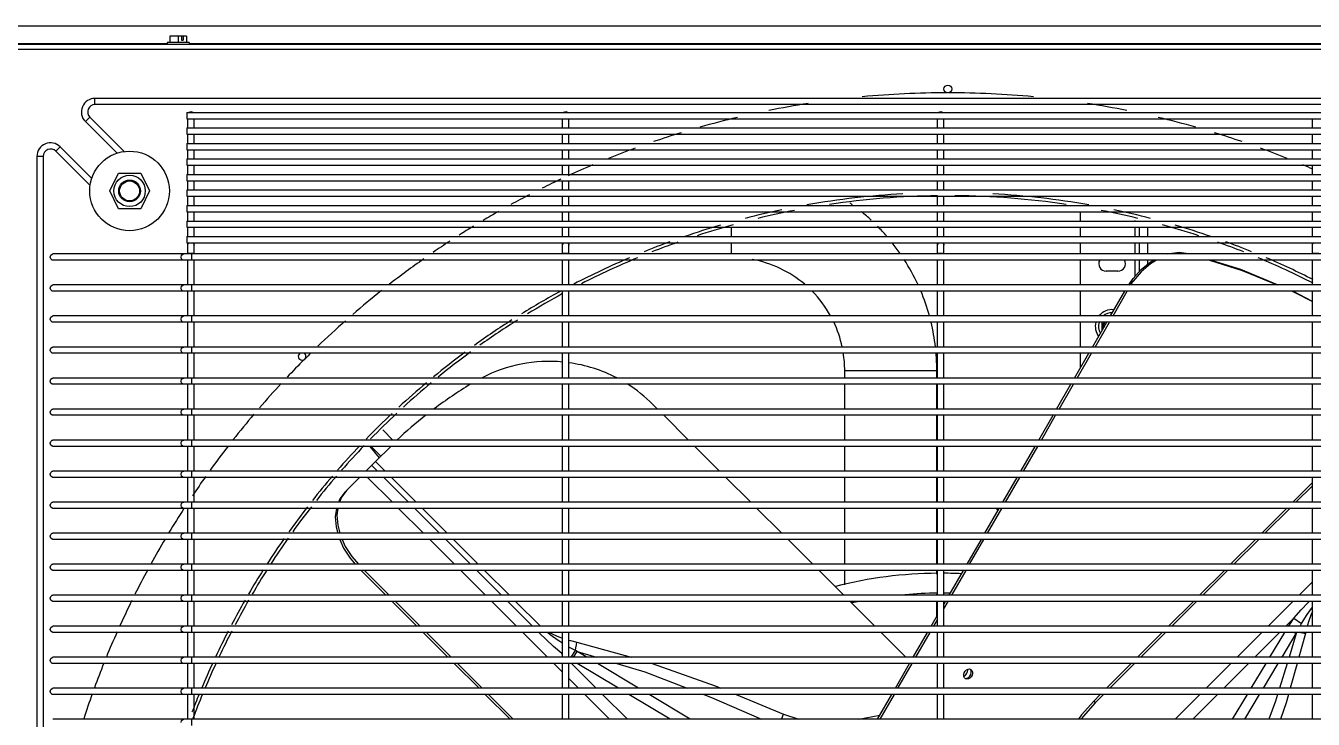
# Model space of a CAD drawing. Header units: metres. Extents: x -367 to 374, y -238 to 224.
# Drawn here: x 359.022 to 359.637, y 199.038 to 199.37 of the extents above; entities that cross this region are included whole.
import ezdxf
from ezdxf.enums import TextEntityAlignment as Align

# ---------------------------------------------------------------- set-up
doc = ezdxf.new("R2010")
doc.units = ezdxf.units.M
for name, color, linetype in [('ELE-ALIMENTADORES', 160, 'Continuous'), ('LA_BAU_BASES GERAIS_R00$0$ARQ-XREF-ATT', 8, 'Continuous'), ('LA_BAU_BASES GERAIS_R00$0$BASE', 253, 'Continuous'), ('LA_BAU_BASES GERAIS_R00$0$dutos', 31, 'Continuous')]:
    doc.layers.add(name, color=color, linetype=linetype)
doc.styles.add('LA_BAU_BASES GERAIS_R00$0$R60-125-RS', font='romans.shx', dxfattribs={"height": 0.19})
doc.styles.add('LA_BAU_BASES GERAIS_R00$0$R80-100-RS', font='romans.shx', dxfattribs={"height": 0.203})

# ---------------------------------------------------------------- blocks, each defined once
blk = doc.blocks.new('LA_BAU_BASES GERAIS_R00$0$A$C2E3D5B4E')
at = {"layer": 'LA_BAU_BASES GERAIS_R00$0$dutos', "color": 251}
for p, q in [((-8.88025, 21.41978), (-6.69535, 21.41978)), ((-7.64955, 21.41179), (-7.66005, 21.41179)), ((-7.66005, 21.41179), (-7.66005, 21.411)), ((-7.6548, 21.41484), (-7.65876, 21.41484)), ((-7.65876, 21.41484), (-7.65876, 21.41179)), ((-7.65084, 21.41484), (-7.6548, 21.41484)), ((-7.6548, 21.41484), (-7.6548, 21.41179)), ((-7.65325, 21.41484), (-7.65325, 21.41284)), ((-7.65325, 21.41284), (-7.65239, 21.41284)), ((-7.65239, 21.41484), (-7.65239, 21.41284)), ((-7.65084, 21.41484), (-7.65084, 21.41179)), ((-7.64955, 21.41179), (-7.64955, 21.411)), ((-6.6928, 21.40845), (-8.8828, 21.40845)), ((-8.88025, 21.411), (-6.69535, 21.411)), ((-7.91555, 21.41129), (-7.66005, 21.41129)), ((-7.64955, 21.41129), (-6.96463, 21.41129)), ((-6.88691, 21.38508), (-7.69451, 21.38508)), ((-7.69451, 21.38208), (-7.69451, 21.38508)), ((-6.88691, 21.38208), (-7.69451, 21.38208)), ((-7.69698, 21.37611), (-7.6991, 21.37399)), ((-7.69698, 21.37611), (-7.68055, 21.35967)), ((-7.65072, 21.37836), (-6.93072, 21.37836)), ((-7.65072, 21.37835), (-7.65072, 21.37536)), ((-7.65072, 21.37536), (-6.93072, 21.37536)), ((-7.65022, 21.37095), (-7.65022, 21.37536)), ((-7.64975, 21.37836), (-7.6496, 21.37853)), ((-7.6496, 21.37853), (-7.64872, 21.37878)), ((-7.64722, 21.37095), (-7.64722, 21.37536)), ((-7.47122, 21.37095), (-7.47122, 21.37536)), ((-7.46822, 21.37095), (-7.46822, 21.37536)), ((-7.29222, 21.37095), (-7.29222, 21.37536)), ((-7.28922, 21.37095), (-7.28922, 21.37536)), ((-7.11322, 21.37095), (-7.11322, 21.37536)), ((-7.6991, 21.37399), (-7.68399, 21.35888)), ((-7.65072, 21.37095), (-6.93072, 21.37095)), ((-7.65072, 21.37094), (-7.65072, 21.36795)), ((-7.65072, 21.36795), (-6.93072, 21.36795)), ((-7.65072, 21.36354), (-6.93072, 21.36354)), ((-7.65072, 21.36353), (-7.65072, 21.36054)), ((-7.65022, 21.36354), (-7.65022, 21.36795)), ((-7.64722, 21.36354), (-7.64722, 21.36795)), ((-7.47122, 21.36354), (-7.47122, 21.36795)), ((-7.46822, 21.36354), (-7.46822, 21.36795)), ((-7.29222, 21.36354), (-7.29222, 21.36795)), ((-7.28922, 21.36354), (-7.28922, 21.36795)), ((-7.11322, 21.36354), (-7.11322, 21.36795)), ((-7.71922, 21.35737), (-7.72222, 21.35737)), ((-7.72222, 21.35737), (-7.72222, 20.54977)), ((-7.71922, 21.35737), (-7.71922, 20.54977)), ((-7.71324, 21.35984), (-7.71112, 21.36196)), ((-7.69681, 21.34341), (-7.71324, 21.35984)), ((-7.69602, 21.34686), (-7.71112, 21.36196)), ((-7.65072, 21.36054), (-6.93072, 21.36054)), ((-7.65022, 21.35613), (-7.65022, 21.36054)), ((-7.64722, 21.35613), (-7.64722, 21.36054)), ((-7.47122, 21.35613), (-7.47122, 21.36054)), ((-7.46822, 21.35613), (-7.46822, 21.36054)), ((-7.29222, 21.35613), (-7.29222, 21.36054)), ((-7.28922, 21.35613), (-7.28922, 21.36054)), ((-7.11322, 21.35613), (-7.11322, 21.36054)), ((-7.65072, 21.35613), (-6.93072, 21.35613)), ((-7.65072, 21.35612), (-7.65072, 21.35313)), ((-7.65072, 21.35313), (-6.93072, 21.35313)), ((-7.65022, 21.34872), (-7.65022, 21.35313)), ((-7.64722, 21.34872), (-7.64722, 21.35313)), ((-7.47122, 21.34872), (-7.47122, 21.35313)), ((-7.46822, 21.34872), (-7.46822, 21.35313)), ((-7.29222, 21.34872), (-7.29222, 21.35313)), ((-7.28922, 21.34872), (-7.28922, 21.35313)), ((-7.11322, 21.34872), (-7.11322, 21.35313)), ((-7.68745, 21.34086), (-7.68333, 21.34936)), ((-7.68333, 21.34936), (-7.67268, 21.34936)), ((-7.67268, 21.34936), (-7.66855, 21.34086)), ((-7.65072, 21.34872), (-6.93072, 21.34872)), ((-7.65072, 21.34871), (-7.65072, 21.34572)), ((-7.65072, 21.34572), (-6.93072, 21.34572)), ((-7.65022, 21.34131), (-7.65022, 21.34572)), ((-7.64722, 21.34131), (-7.64722, 21.34572)), ((-7.47122, 21.34131), (-7.47122, 21.34572)), ((-7.46822, 21.34131), (-7.46822, 21.34572)), ((-7.29222, 21.34131), (-7.29222, 21.34572)), ((-7.28922, 21.34131), (-7.28922, 21.34572)), ((-7.11322, 21.34131), (-7.11322, 21.34572)), ((-7.68333, 21.33236), (-7.68745, 21.34086)), ((-7.66855, 21.34086), (-7.67268, 21.33236)), ((-7.65072, 21.34131), (-6.93072, 21.34131)), ((-7.65072, 21.3413), (-7.65072, 21.33831)), ((-7.65072, 21.33831), (-6.93072, 21.33831)), ((-7.65022, 21.3339), (-7.65022, 21.33831)), ((-7.64722, 21.3339), (-7.64722, 21.33831)), ((-7.47122, 21.3339), (-7.47122, 21.33831)), ((-7.46822, 21.3339), (-7.46822, 21.33831)), ((-7.29222, 21.3339), (-7.29222, 21.33831)), ((-7.28922, 21.3339), (-7.28922, 21.33831)), ((-7.11322, 21.3339), (-7.11322, 21.33831)), ((-7.67268, 21.33236), (-7.68333, 21.33236)), ((-7.65072, 21.3339), (-6.93072, 21.3339)), ((-7.65072, 21.33389), (-7.65072, 21.3309)), ((-7.65072, 21.3309), (-6.93072, 21.3309)), ((-7.65072, 21.32649), (-6.93072, 21.32649)), ((-7.65072, 21.32648), (-7.65072, 21.32349)), ((-7.65022, 21.32649), (-7.65022, 21.3309)), ((-7.64722, 21.32649), (-7.64722, 21.3309)), ((-7.47122, 21.32649), (-7.47122, 21.3309)), ((-7.46822, 21.32649), (-7.46822, 21.3309)), ((-7.29222, 21.32649), (-7.29222, 21.3309)), ((-7.28922, 21.32649), (-7.28922, 21.3309)), ((-7.22389, 21.32649), (-7.22389, 21.3309)), ((-7.19784, 21.32649), (-7.19784, 21.32672)), ((-7.11322, 21.32649), (-7.11322, 21.3309)), ((-7.65072, 21.32349), (-6.93072, 21.32349)), ((-7.65022, 21.31908), (-7.65022, 21.32349)), ((-7.64722, 21.31908), (-7.64722, 21.32349)), ((-7.47122, 21.31908), (-7.47122, 21.32349)), ((-7.46822, 21.31908), (-7.46822, 21.32349)), ((-7.39055, 21.31908), (-7.39055, 21.32323)), ((-7.29222, 21.31908), (-7.29222, 21.32349)), ((-7.28922, 21.31908), (-7.28922, 21.32349)), ((-7.22389, 21.31908), (-7.22389, 21.32349)), ((-7.19784, 21.31908), (-7.19784, 21.32349)), ((-7.19584, 21.31908), (-7.19584, 21.32349)), ((-7.19184, 21.31908), (-7.19184, 21.32349)), ((-7.11322, 21.31908), (-7.11322, 21.32349)), ((-7.65072, 21.31908), (-6.93072, 21.31908)), ((-7.65072, 21.31907), (-7.65072, 21.31608)), ((-7.65072, 21.31608), (-6.93072, 21.31608)), ((-7.65022, 21.31076), (-7.65022, 21.31608)), ((-7.65022, 21.31498), (-7.65015, 21.31538)), ((-7.65015, 21.31538), (-7.6496, 21.31603)), ((-7.64722, 21.31076), (-7.64722, 21.31608)), ((-7.47122, 21.31076), (-7.47122, 21.31608)), ((-7.46822, 21.31076), (-7.46822, 21.31608)), ((-7.39055, 21.31076), (-7.39055, 21.31608)), ((-7.29222, 21.31076), (-7.29222, 21.31608)), ((-7.28922, 21.31076), (-7.28922, 21.31608)), ((-7.22389, 21.31076), (-7.22389, 21.31608)), ((-7.19784, 21.31076), (-7.19784, 21.31608)), ((-7.19584, 21.31076), (-7.19584, 21.31608)), ((-7.19184, 21.31076), (-7.19184, 21.31608)), ((-7.11322, 21.31076), (-7.11322, 21.31608)), ((-6.86868, 21.31076), (-7.71462, 21.31076)), ((-6.86868, 21.30776), (-7.71462, 21.30776)), ((-7.65022, 21.31108), (-7.64722, 21.31108)), ((-7.65022, 21.29594), (-7.65022, 21.30776)), ((-7.64822, 21.30776), (-7.64822, 21.31076)), ((-7.64722, 21.29594), (-7.64722, 21.30776)), ((-7.47122, 21.31108), (-7.46822, 21.31108)), ((-7.47122, 21.29594), (-7.47122, 21.30776)), ((-7.46822, 21.29594), (-7.46822, 21.30776)), ((-7.29222, 21.31108), (-7.28922, 21.31108)), ((-7.29222, 21.29594), (-7.29222, 21.30776)), ((-7.28922, 21.29594), (-7.28922, 21.30776)), ((-7.22389, 21.29594), (-7.22389, 21.30776)), ((-7.19784, 21.30019), (-7.19784, 21.30776)), ((-7.19584, 21.30241), (-7.19584, 21.30776)), ((-7.19184, 21.30591), (-7.19184, 21.30776)), ((-7.17186, 21.31076), (-7.17232, 21.31103)), ((-7.17155, 21.31079), (-7.17232, 21.31103)), ((-7.11322, 21.31108), (-7.11022, 21.31108)), ((-7.11322, 21.29594), (-7.11322, 21.30776)), ((-7.20609, 21.3025), (-7.21169, 21.3025)), ((-6.86868, 21.29594), (-7.71462, 21.29594)), ((-7.64822, 21.29294), (-7.64822, 21.29594)), ((-7.19987, 21.29594), (-7.19884, 21.29773)), ((-6.86868, 21.29294), (-7.71462, 21.29294)), ((-7.65022, 21.28112), (-7.65022, 21.29294)), ((-7.64722, 21.28112), (-7.64722, 21.29294)), ((-7.47122, 21.28112), (-7.47122, 21.29294)), ((-7.46822, 21.28112), (-7.46822, 21.29294)), ((-7.29222, 21.28112), (-7.29222, 21.29294)), ((-7.28922, 21.28112), (-7.28922, 21.29294)), ((-7.22389, 21.28112), (-7.22389, 21.29294)), ((-7.20968, 21.28112), (-7.20285, 21.29294)), ((-7.20843, 21.28112), (-7.2016, 21.29294)), ((-7.11322, 21.28112), (-7.11322, 21.29294)), ((-6.86868, 21.28112), (-7.71462, 21.28112)), ((-6.86868, 21.27812), (-7.71462, 21.27812)), ((-7.65022, 21.2663), (-7.65022, 21.27812)), ((-7.64822, 21.27812), (-7.64822, 21.28112)), ((-7.64722, 21.2663), (-7.64722, 21.27812)), ((-7.47122, 21.2663), (-7.47122, 21.27812)), ((-7.46822, 21.2663), (-7.46822, 21.27812)), ((-7.29222, 21.2663), (-7.29222, 21.27812)), ((-7.28922, 21.2663), (-7.28922, 21.27812)), ((-7.22389, 21.2663), (-7.22389, 21.27812)), ((-7.21823, 21.2663), (-7.21141, 21.27812)), ((-7.21698, 21.2663), (-7.21016, 21.27812)), ((-7.21364, 21.27425), (-7.21364, 21.27812)), ((-7.11322, 21.2663), (-7.11322, 21.27812)), ((-6.86868, 21.2663), (-7.71462, 21.2663)), ((-7.64822, 21.2633), (-7.64822, 21.2663)), ((-6.86868, 21.2633), (-7.71462, 21.2633)), ((-7.65022, 21.25148), (-7.65022, 21.2633)), ((-7.64722, 21.25148), (-7.64722, 21.2633)), ((-7.47122, 21.25148), (-7.47122, 21.2633)), ((-7.46822, 21.25148), (-7.46822, 21.2633)), ((-7.29222, 21.25148), (-7.29222, 21.2633)), ((-7.28922, 21.25148), (-7.28922, 21.2633)), ((-7.22679, 21.25148), (-7.21996, 21.2633)), ((-7.22554, 21.25148), (-7.21872, 21.2633)), ((-7.22389, 21.2565), (-7.22389, 21.2633)), ((-7.11322, 21.25148), (-7.11322, 21.2633)), ((-7.33655, 21.25148), (-7.33655, 21.25504)), ((-7.33655, 21.25504), (-7.29255, 21.25504)), ((-7.29255, 21.25148), (-7.29255, 21.25504)), ((-6.86868, 21.25148), (-7.71462, 21.25148)), ((-6.86868, 21.24848), (-7.71462, 21.24848)), ((-7.65022, 21.23666), (-7.65022, 21.24848)), ((-7.64822, 21.24848), (-7.64822, 21.25148)), ((-7.64722, 21.23666), (-7.64722, 21.24848)), ((-7.47122, 21.23666), (-7.47122, 21.24848)), ((-7.46822, 21.23666), (-7.46822, 21.24848)), ((-7.33655, 21.23666), (-7.33655, 21.24848)), ((-7.29255, 21.23666), (-7.29255, 21.24848)), ((-7.29222, 21.23666), (-7.29222, 21.24848)), ((-7.28922, 21.23666), (-7.28922, 21.24848)), ((-7.23534, 21.23666), (-7.22852, 21.24848)), ((-7.2341, 21.23666), (-7.22727, 21.24848)), ((-7.11322, 21.23666), (-7.11322, 21.24848)), ((-6.86868, 21.23666), (-7.71462, 21.23666)), ((-6.86868, 21.23366), (-7.71462, 21.23366)), ((-7.65022, 21.22184), (-7.65022, 21.23366)), ((-7.64822, 21.23366), (-7.64822, 21.23666)), ((-7.64722, 21.22184), (-7.64722, 21.23366)), ((-7.47122, 21.22184), (-7.47122, 21.23366)), ((-7.46822, 21.22184), (-7.46822, 21.23366)), ((-7.4259, 21.23666), (-7.42814, 21.23891)), ((-7.41108, 21.22184), (-7.4229, 21.23366)), ((-7.33655, 21.22184), (-7.33655, 21.23366)), ((-7.29255, 21.22184), (-7.29255, 21.23366)), ((-7.29222, 21.22184), (-7.29222, 21.23366)), ((-7.28922, 21.22184), (-7.28922, 21.23366)), ((-7.2439, 21.22184), (-7.23708, 21.23366)), ((-7.24265, 21.22184), (-7.23583, 21.23366)), ((-7.11322, 21.22184), (-7.11322, 21.23366)), ((-6.86868, 21.22184), (-7.71462, 21.22184)), ((-7.64822, 21.21884), (-7.64822, 21.22184)), ((-7.55711, 21.22671), (-7.55225, 21.22184)), ((-6.86868, 21.21884), (-7.71462, 21.21884)), ((-7.65022, 21.20702), (-7.65022, 21.21884)), ((-7.64722, 21.20702), (-7.64722, 21.21884)), ((-7.56336, 21.21884), (-7.5588, 21.21337)), ((-7.56272, 21.21884), (-7.55803, 21.21415)), ((-7.55333, 21.21884), (-7.56055, 21.21162)), ((-7.47122, 21.20702), (-7.47122, 21.21884)), ((-7.46822, 21.20702), (-7.46822, 21.21884)), ((-7.39626, 21.20702), (-7.40808, 21.21884)), ((-7.33655, 21.20702), (-7.33655, 21.21884)), ((-7.29255, 21.20702), (-7.29255, 21.21884)), ((-7.29222, 21.20702), (-7.29222, 21.21884)), ((-7.28922, 21.20702), (-7.28922, 21.21884)), ((-7.25246, 21.20702), (-7.24563, 21.21884)), ((-7.25121, 21.20702), (-7.24438, 21.21884)), ((-7.11322, 21.20702), (-7.11322, 21.21884)), ((-7.56055, 21.21162), (-7.56515, 21.20702)), ((-7.55966, 21.20702), (-7.56241, 21.20977)), ((-7.55595, 21.20702), (-7.56055, 21.21162)), ((-6.86868, 21.20702), (-7.71462, 21.20702)), ((-6.86868, 21.20402), (-7.71462, 21.20402)), ((-7.65022, 21.1922), (-7.65022, 21.20402)), ((-7.64822, 21.20402), (-7.64822, 21.20702)), ((-7.64722, 21.1922), (-7.64722, 21.20402)), ((-7.57425, 21.19793), (-7.56815, 21.20402)), ((-7.55252, 21.1922), (-7.56434, 21.20402)), ((-7.54484, 21.1922), (-7.55666, 21.20402)), ((-7.54113, 21.1922), (-7.55295, 21.20402)), ((-7.47122, 21.1922), (-7.47122, 21.20402)), ((-7.46822, 21.1922), (-7.46822, 21.20402)), ((-7.38144, 21.1922), (-7.39326, 21.20402)), ((-7.33655, 21.1922), (-7.33655, 21.20402)), ((-7.29255, 21.1922), (-7.29255, 21.20402)), ((-7.29222, 21.1922), (-7.29222, 21.20402)), ((-7.28922, 21.1922), (-7.28922, 21.20402)), ((-7.26101, 21.1922), (-7.25419, 21.20402)), ((-7.25977, 21.1922), (-7.25294, 21.20402)), ((-7.11322, 21.1922), (-7.11322, 21.20402)), ((-7.12262, 21.1922), (-7.11322, 21.2016)), ((-7.12107, 21.1922), (-7.11322, 21.20005)), ((-6.86868, 21.1922), (-7.71462, 21.1922)), ((-7.64822, 21.1892), (-7.64822, 21.1922)), ((-6.86868, 21.1892), (-7.71462, 21.1892)), ((-7.65022, 21.17738), (-7.65022, 21.1892)), ((-7.64722, 21.17738), (-7.64722, 21.1892)), ((-7.5377, 21.17738), (-7.54952, 21.1892)), ((-7.53002, 21.17738), (-7.54184, 21.1892)), ((-7.52631, 21.17738), (-7.53813, 21.1892)), ((-7.47122, 21.17738), (-7.47122, 21.1892)), ((-7.46822, 21.17738), (-7.46822, 21.1892)), ((-7.36662, 21.17738), (-7.37844, 21.1892)), ((-7.33655, 21.17738), (-7.33655, 21.1892)), ((-7.29255, 21.17738), (-7.29255, 21.1892)), ((-7.29222, 21.17738), (-7.29222, 21.1892)), ((-7.28922, 21.17738), (-7.28922, 21.1892)), ((-7.26957, 21.17738), (-7.26275, 21.1892)), ((-7.26832, 21.17738), (-7.2615, 21.1892)), ((-7.13744, 21.17738), (-7.12562, 21.1892)), ((-7.13589, 21.17738), (-7.12407, 21.1892)), ((-7.11322, 21.17738), (-7.11322, 21.1892)), ((-6.86868, 21.17738), (-7.71462, 21.17738)), ((-6.86868, 21.17438), (-7.71462, 21.17438)), ((-7.65022, 21.16256), (-7.65022, 21.17438)), ((-7.64822, 21.17438), (-7.64822, 21.17738)), ((-7.64722, 21.16256), (-7.64722, 21.17438)), ((-7.52288, 21.16256), (-7.5347, 21.17438)), ((-7.5152, 21.16256), (-7.52702, 21.17438)), ((-7.51149, 21.16256), (-7.52331, 21.17438)), ((-7.47122, 21.16256), (-7.47122, 21.17438)), ((-7.46822, 21.16256), (-7.46822, 21.17438)), ((-7.3518, 21.16256), (-7.36362, 21.17438)), ((-7.33655, 21.16256), (-7.33655, 21.17438)), ((-7.29255, 21.16256), (-7.29255, 21.17438)), ((-7.29222, 21.16256), (-7.29222, 21.17438)), ((-7.28922, 21.16256), (-7.28922, 21.17438)), ((-7.27813, 21.16256), (-7.2713, 21.17438)), ((-7.27688, 21.16256), (-7.27005, 21.17438)), ((-7.15226, 21.16256), (-7.14044, 21.17438)), ((-7.15071, 21.16256), (-7.13889, 21.17438)), ((-7.11322, 21.16256), (-7.11322, 21.17438)), ((-6.86868, 21.16256), (-7.71462, 21.16256)), ((-7.64822, 21.15956), (-7.64822, 21.16256)), ((-6.86868, 21.15956), (-7.71462, 21.15956)), ((-7.65022, 21.14774), (-7.65022, 21.15956)), ((-7.64722, 21.14774), (-7.64722, 21.15956)), ((-7.55561, 21.14774), (-7.56743, 21.15956)), ((-7.55406, 21.14774), (-7.56588, 21.15956)), ((-7.50806, 21.14774), (-7.51988, 21.15956)), ((-7.50038, 21.14774), (-7.5122, 21.15956)), ((-7.49667, 21.14774), (-7.50849, 21.15956)), ((-7.47122, 21.14774), (-7.47122, 21.15956)), ((-7.46822, 21.14774), (-7.46822, 21.15956)), ((-7.33698, 21.14774), (-7.3488, 21.15956)), ((-7.33655, 21.15274), (-7.33655, 21.15956)), ((-7.29255, 21.15774), (-7.29255, 21.15956)), ((-7.29222, 21.14774), (-7.29222, 21.15956)), ((-7.28922, 21.14774), (-7.28922, 21.15956)), ((-7.28668, 21.14774), (-7.27986, 21.15956)), ((-7.28543, 21.14774), (-7.27861, 21.15956)), ((-7.16708, 21.14774), (-7.15526, 21.15956)), ((-7.16553, 21.14774), (-7.15371, 21.15956)), ((-7.11953, 21.14774), (-7.11322, 21.15405)), ((-7.11322, 21.14774), (-7.11322, 21.15956)), ((-6.86868, 21.14774), (-7.71462, 21.14774)), ((-7.64822, 21.14474), (-7.64822, 21.14774)), ((-7.29255, 21.14774), (-7.29255, 21.14827)), ((-6.86868, 21.14474), (-7.71462, 21.14474)), ((-7.65022, 21.13292), (-7.65022, 21.14474)), ((-7.64722, 21.13292), (-7.64722, 21.14474)), ((-7.54079, 21.13292), (-7.55261, 21.14474)), ((-7.53924, 21.13292), (-7.55106, 21.14474)), ((-7.49324, 21.13292), (-7.50506, 21.14474)), ((-7.48556, 21.13292), (-7.49738, 21.14474)), ((-7.48185, 21.13292), (-7.49367, 21.14474)), ((-7.47122, 21.13292), (-7.47122, 21.14474)), ((-7.46822, 21.13292), (-7.46822, 21.14474)), ((-7.32216, 21.13292), (-7.33398, 21.14474)), ((-7.29255, 21.13758), (-7.29255, 21.14474)), ((-7.29222, 21.13292), (-7.29222, 21.14474)), ((-7.28922, 21.13292), (-7.28922, 21.14474)), ((-7.28922, 21.14119), (-7.28717, 21.14474)), ((-7.28922, 21.14335), (-7.28841, 21.14474)), ((-7.1819, 21.13292), (-7.17008, 21.14474)), ((-7.18035, 21.13292), (-7.16853, 21.14474)), ((-7.13435, 21.13292), (-7.12253, 21.14474)), ((-7.11322, 21.13292), (-7.11322, 21.14474)), ((-7.29524, 21.13292), (-7.29222, 21.13815)), ((-7.29399, 21.13292), (-7.29222, 21.13599)), ((-7.1259, 21.13292), (-7.12205, 21.13677)), ((-7.12205, 21.13677), (-7.1184, 21.13419)), ((-6.86868, 21.13292), (-7.71462, 21.13292)), ((-6.86868, 21.12992), (-7.71462, 21.12992)), ((-7.65022, 21.1181), (-7.65022, 21.12992)), ((-7.64822, 21.12992), (-7.64822, 21.13292)), ((-7.64722, 21.1181), (-7.64722, 21.12992)), ((-7.52597, 21.1181), (-7.53779, 21.12992)), ((-7.52442, 21.1181), (-7.53624, 21.12992)), ((-7.47842, 21.1181), (-7.49024, 21.12992)), ((-7.48224, 21.12959), (-7.48256, 21.12992)), ((-7.48224, 21.12959), (-7.48191, 21.12992)), ((-7.47122, 21.1181), (-7.47122, 21.12992)), ((-7.46822, 21.1181), (-7.46822, 21.12992)), ((-7.30734, 21.1181), (-7.31916, 21.12992)), ((-7.30379, 21.1181), (-7.29697, 21.12992)), ((-7.30255, 21.1181), (-7.29572, 21.12992)), ((-7.29222, 21.1181), (-7.29222, 21.12992)), ((-7.28922, 21.1181), (-7.28922, 21.12992)), ((-7.19672, 21.1181), (-7.1849, 21.12992)), ((-7.19517, 21.1181), (-7.18335, 21.12992)), ((-7.14917, 21.1181), (-7.13735, 21.12992)), ((-7.14072, 21.1181), (-7.1289, 21.12992)), ((-7.1335, 21.1181), (-7.1264, 21.12992)), ((-7.12771, 21.1181), (-7.12093, 21.12938)), ((-7.12093, 21.12938), (-7.12438, 21.1181)), ((-7.12183, 21.12992), (-7.12093, 21.12938)), ((-7.12093, 21.12938), (-7.12067, 21.12992)), ((-7.11655, 21.1295), (-7.11971, 21.1181)), ((-7.1191, 21.13292), (-7.1184, 21.13419)), ((-7.11645, 21.12992), (-7.11655, 21.1295)), ((-7.11322, 21.1181), (-7.11322, 21.12992)), ((-7.4644, 21.1253), (-7.43843, 21.1181)), ((-6.86868, 21.1181), (-7.71462, 21.1181)), ((-7.64822, 21.1151), (-7.64822, 21.1181)), ((-7.47167, 21.1198), (-7.47122, 21.12044)), ((-7.47122, 21.11949), (-7.47167, 21.1198)), ((-7.47122, 21.11935), (-7.47167, 21.1198)), ((-7.4671, 21.1181), (-7.46513, 21.12133)), ((-7.46597, 21.1181), (-7.46428, 21.12091)), ((-7.46428, 21.12091), (-7.46513, 21.12133)), ((-7.4596, 21.1181), (-7.46428, 21.12091)), ((-7.46428, 21.12091), (-7.45509, 21.1181)), ((-6.86868, 21.1151), (-7.71462, 21.1151)), ((-7.65022, 21.10328), (-7.65022, 21.1151)), ((-7.64722, 21.10328), (-7.64722, 21.1151)), ((-7.51115, 21.10328), (-7.52297, 21.1151)), ((-7.5096, 21.10328), (-7.52142, 21.1151)), ((-7.47122, 21.1109), (-7.47542, 21.1151)), ((-7.47122, 21.10328), (-7.47122, 21.1151)), ((-7.46822, 21.10328), (-7.46822, 21.1151)), ((-7.45515, 21.10328), (-7.46697, 21.1151)), ((-7.44457, 21.10328), (-7.46424, 21.1151)), ((-7.43494, 21.10328), (-7.45461, 21.1151)), ((-7.31235, 21.10328), (-7.30553, 21.1151)), ((-7.3111, 21.10328), (-7.30428, 21.1151)), ((-7.29222, 21.10328), (-7.29222, 21.1151)), ((-7.28922, 21.10328), (-7.28922, 21.1151)), ((-7.27693, 21.1125), (-7.27627, 21.1123)), ((-7.21154, 21.10328), (-7.19972, 21.1151)), ((-7.20999, 21.10328), (-7.19817, 21.1151)), ((-7.16399, 21.10328), (-7.15217, 21.1151)), ((-7.15554, 21.10328), (-7.14372, 21.1151)), ((-7.1424, 21.10328), (-7.1353, 21.1151)), ((-7.13661, 21.10328), (-7.12951, 21.1151)), ((-7.1253, 21.1151), (-7.12891, 21.10328)), ((-7.12054, 21.1151), (-7.12381, 21.10328)), ((-7.11322, 21.10328), (-7.11322, 21.1151)), ((-7.4636, 21.10328), (-7.46822, 21.1079)), ((-6.86868, 21.10328), (-7.71462, 21.10328)), ((-6.86868, 21.10028), (-7.71462, 21.10028)), ((-7.65022, 21.08846), (-7.65022, 21.10028)), ((-7.64822, 21.10028), (-7.64822, 21.10328)), ((-7.64722, 21.08846), (-7.64722, 21.10028)), ((-7.49633, 21.08846), (-7.50815, 21.10028)), ((-7.49478, 21.08846), (-7.5066, 21.10028)), ((-7.47122, 21.08846), (-7.47122, 21.10028)), ((-7.46822, 21.08846), (-7.46822, 21.10028)), ((-7.44878, 21.08846), (-7.4606, 21.10028)), ((-7.44033, 21.08846), (-7.45215, 21.10028)), ((-7.41991, 21.08846), (-7.43958, 21.10028)), ((-7.41027, 21.08846), (-7.42995, 21.10028)), ((-7.3884, 21.10028), (-7.36569, 21.09092)), ((-7.32091, 21.08846), (-7.31408, 21.10028)), ((-7.31966, 21.08846), (-7.31284, 21.10028)), ((-7.29222, 21.08846), (-7.29222, 21.10028)), ((-7.28922, 21.08846), (-7.28922, 21.10028)), ((-7.21767, 21.09715), (-7.21454, 21.10028)), ((-7.21689, 21.09637), (-7.21299, 21.10028)), ((-7.17881, 21.08846), (-7.16699, 21.10028)), ((-7.17036, 21.08846), (-7.15854, 21.10028)), ((-7.15131, 21.08846), (-7.14421, 21.10028)), ((-7.14552, 21.08846), (-7.13842, 21.10028)), ((-7.11322, 21.08846), (-7.11322, 21.10028)), ((-7.21767, 21.09715), (-7.21689, 21.09637)), ((-6.86868, 21.08846), (-7.71462, 21.08846)), ((-7.64822, 21.08546), (-7.64822, 21.08846)), ((-7.36569, 21.09092), (-7.35844, 21.08846)), ((-7.3298, 21.08846), (-7.31981, 21.09037))]:
    blk.add_line(p, q, dxfattribs=at)
for points in [[(-7.64872, 21.37878), (-7.64784, 21.37853), (-7.64769, 21.37836)], [(-7.47075, 21.37836), (-7.4706, 21.37853), (-7.46972, 21.37878)], [(-7.46972, 21.37878), (-7.46884, 21.37853), (-7.46869, 21.37836)], [(-7.29175, 21.37836), (-7.2916, 21.37853), (-7.29072, 21.37878)], [(-7.29072, 21.37878), (-7.28984, 21.37853), (-7.28969, 21.37836)], [(-7.648, 21.31608), (-7.64784, 21.31603), (-7.64729, 21.31538), (-7.64722, 21.31498)], [(-7.47122, 21.31498), (-7.47115, 21.31538), (-7.4706, 21.31603), (-7.47043, 21.31608)], [(-7.469, 21.31608), (-7.46884, 21.31603), (-7.46829, 21.31538), (-7.46822, 21.31498)], [(-7.29222, 21.31498), (-7.29215, 21.31538), (-7.2916, 21.31603), (-7.29143, 21.31608)], [(-7.29, 21.31608), (-7.28984, 21.31603), (-7.28929, 21.31538), (-7.28922, 21.31498)], [(-7.11322, 21.31498), (-7.11315, 21.31538), (-7.1126, 21.31603), (-7.11243, 21.31608)], [(-7.71591, 21.30926), (-7.71567, 21.31014), (-7.71502, 21.31069), (-7.71462, 21.31076)], [(-7.71462, 21.30777), (-7.71502, 21.30783), (-7.71567, 21.30838), (-7.71591, 21.30926)], [(-7.65341, 21.30926), (-7.65317, 21.31014), (-7.65252, 21.31069), (-7.65212, 21.31076)], [(-7.65212, 21.30776), (-7.65252, 21.30783), (-7.65317, 21.30838), (-7.65341, 21.30926)], [(-7.20096, 21.29594), (-7.19887, 21.29904), (-7.19502, 21.30332), (-7.19072, 21.30683), (-7.18908, 21.30776)], [(-7.18765, 21.30776), (-7.19058, 21.306), (-7.19497, 21.30225), (-7.19884, 21.29773)], [(-7.18227, 21.31076), (-7.18149, 21.31103), (-7.17677, 21.31158), (-7.17232, 21.31103)], [(-7.1728, 21.31076), (-7.17621, 21.31117), (-7.17939, 21.31076)], [(-7.16242, 21.30776), (-7.14672, 21.30288), (-7.13011, 21.29594)], [(-7.12985, 21.29594), (-7.14743, 21.30329), (-7.16182, 21.30776)], [(-7.71591, 21.29444), (-7.71567, 21.29532), (-7.71502, 21.29587), (-7.71462, 21.29594)], [(-7.65341, 21.29444), (-7.65317, 21.29532), (-7.65252, 21.29587), (-7.65212, 21.29594)], [(-7.20084, 21.29594), (-7.20014, 21.29669), (-7.19884, 21.29773)], [(-7.71462, 21.29295), (-7.71502, 21.29301), (-7.71567, 21.29356), (-7.71591, 21.29444)], [(-7.65212, 21.29294), (-7.65252, 21.29301), (-7.65317, 21.29356), (-7.65341, 21.29444)], [(-7.12293, 21.29294), (-7.12187, 21.2925), (-7.11322, 21.28796)], [(-7.11322, 21.288), (-7.12256, 21.2929), (-7.12267, 21.29294)], [(-7.71591, 21.27962), (-7.71567, 21.2805), (-7.71502, 21.28105), (-7.71462, 21.28112)], [(-7.71462, 21.27813), (-7.71502, 21.27819), (-7.71567, 21.27874), (-7.71591, 21.27962)], [(-7.65341, 21.27962), (-7.65317, 21.2805), (-7.65252, 21.28105), (-7.65212, 21.28112)], [(-7.65212, 21.27812), (-7.65252, 21.27819), (-7.65317, 21.27874), (-7.65341, 21.27962)], [(-7.71591, 21.2648), (-7.71567, 21.26568), (-7.71502, 21.26623), (-7.71462, 21.2663)], [(-7.71462, 21.26331), (-7.71502, 21.26337), (-7.71567, 21.26392), (-7.71591, 21.2648)], [(-7.65341, 21.2648), (-7.65317, 21.26568), (-7.65252, 21.26623), (-7.65212, 21.2663)], [(-7.65212, 21.2633), (-7.65252, 21.26337), (-7.65317, 21.26392), (-7.65341, 21.2648)], [(-7.71591, 21.24998), (-7.71567, 21.25086), (-7.71502, 21.25141), (-7.71462, 21.25148)], [(-7.71462, 21.24849), (-7.71502, 21.24855), (-7.71567, 21.2491), (-7.71591, 21.24998)], [(-7.65341, 21.24998), (-7.65317, 21.25086), (-7.65252, 21.25141), (-7.65212, 21.25148)], [(-7.65212, 21.24848), (-7.65252, 21.24855), (-7.65317, 21.2491), (-7.65341, 21.24998)], [(-7.71591, 21.23516), (-7.71567, 21.23604), (-7.71502, 21.23659), (-7.71462, 21.23666)], [(-7.71462, 21.23367), (-7.71502, 21.23373), (-7.71567, 21.23428), (-7.71591, 21.23516)], [(-7.65341, 21.23516), (-7.65317, 21.23604), (-7.65252, 21.23659), (-7.65212, 21.23666)], [(-7.65212, 21.23366), (-7.65252, 21.23373), (-7.65317, 21.23428), (-7.65341, 21.23516)], [(-7.71591, 21.22034), (-7.71567, 21.22122), (-7.71502, 21.22177), (-7.71462, 21.22184)], [(-7.65341, 21.22034), (-7.65317, 21.22122), (-7.65252, 21.22177), (-7.65212, 21.22184)], [(-7.71462, 21.21885), (-7.71502, 21.21891), (-7.71567, 21.21946), (-7.71591, 21.22034)], [(-7.65212, 21.21884), (-7.65252, 21.21891), (-7.65317, 21.21946), (-7.65341, 21.22034)], [(-7.71591, 21.20552), (-7.71567, 21.2064), (-7.71502, 21.20695), (-7.71462, 21.20702)], [(-7.71462, 21.20403), (-7.71502, 21.20409), (-7.71567, 21.20464), (-7.71591, 21.20552)], [(-7.65341, 21.20552), (-7.65317, 21.2064), (-7.65252, 21.20695), (-7.65212, 21.20702)], [(-7.65212, 21.20402), (-7.65252, 21.20409), (-7.65317, 21.20464), (-7.65341, 21.20552)], [(-7.57502, 21.19715), (-7.57754, 21.19382), (-7.57819, 21.1922)], [(-7.57425, 21.19793), (-7.57677, 21.19459), (-7.57772, 21.1922)], [(-7.71591, 21.1907), (-7.71567, 21.19158), (-7.71502, 21.19213), (-7.71462, 21.1922)], [(-7.71462, 21.18921), (-7.71502, 21.18927), (-7.71567, 21.18982), (-7.71591, 21.1907)], [(-7.65341, 21.1907), (-7.65317, 21.19158), (-7.65252, 21.19213), (-7.65212, 21.1922)], [(-7.65212, 21.1892), (-7.65252, 21.18927), (-7.65317, 21.18982), (-7.65341, 21.1907)], [(-7.57923, 21.1892), (-7.57978, 21.18524), (-7.57942, 21.18033), (-7.57863, 21.17738)], [(-7.57857, 21.1892), (-7.57901, 21.18602), (-7.57864, 21.18111), (-7.57765, 21.17738)], [(-7.71591, 21.17588), (-7.71567, 21.17676), (-7.71502, 21.17731), (-7.71462, 21.17738)], [(-7.71462, 21.17439), (-7.71502, 21.17445), (-7.71567, 21.175), (-7.71591, 21.17588)], [(-7.65341, 21.17588), (-7.65317, 21.17676), (-7.65252, 21.17731), (-7.65212, 21.17738)], [(-7.65212, 21.17438), (-7.65252, 21.17445), (-7.65317, 21.175), (-7.65341, 21.17588)], [(-7.57768, 21.17438), (-7.57579, 21.1702), (-7.57266, 21.16536), (-7.57022, 21.16256)], [(-7.57655, 21.17438), (-7.57501, 21.17097), (-7.57189, 21.16614), (-7.56877, 21.16256)], [(-7.71591, 21.16106), (-7.71567, 21.16194), (-7.71502, 21.16249), (-7.71462, 21.16256)], [(-7.71462, 21.15957), (-7.71502, 21.15963), (-7.71567, 21.16018), (-7.71591, 21.16106)], [(-7.65341, 21.16106), (-7.65317, 21.16194), (-7.65252, 21.16249), (-7.65212, 21.16256)], [(-7.65212, 21.15956), (-7.65252, 21.15963), (-7.65317, 21.16018), (-7.65341, 21.16106)], [(-7.71591, 21.14624), (-7.71567, 21.14712), (-7.71502, 21.14767), (-7.71462, 21.14774)], [(-7.65341, 21.14624), (-7.65317, 21.14712), (-7.65252, 21.14767), (-7.65212, 21.14774)], [(-7.71462, 21.14475), (-7.71502, 21.14481), (-7.71567, 21.14536), (-7.71591, 21.14624)], [(-7.65212, 21.14474), (-7.65252, 21.14481), (-7.65317, 21.14536), (-7.65341, 21.14624)], [(-7.12205, 21.13677), (-7.11855, 21.14074), (-7.11529, 21.14424), (-7.11479, 21.14474)], [(-7.1184, 21.13419), (-7.11573, 21.13847), (-7.11322, 21.14197)], [(-7.12458, 21.13292), (-7.12345, 21.13471), (-7.12205, 21.13677)], [(-7.11322, 21.13987), (-7.11394, 21.13816), (-7.11492, 21.13543), (-7.11568, 21.13292)], [(-7.71591, 21.13142), (-7.71567, 21.1323), (-7.71502, 21.13285), (-7.71462, 21.13292)], [(-7.71462, 21.12993), (-7.71502, 21.12999), (-7.71567, 21.13054), (-7.71591, 21.13142)], [(-7.65341, 21.13142), (-7.65317, 21.1323), (-7.65252, 21.13285), (-7.65212, 21.13292)], [(-7.65212, 21.12992), (-7.65252, 21.12999), (-7.65317, 21.13054), (-7.65341, 21.13142)], [(-7.47167, 21.1198), (-7.47564, 21.12329), (-7.47914, 21.12656), (-7.48224, 21.12959)], [(-7.47122, 21.12477), (-7.47337, 21.12611), (-7.47711, 21.12879), (-7.4785, 21.12992)], [(-7.47756, 21.12992), (-7.47564, 21.12899), (-7.47306, 21.12791), (-7.47122, 21.12725)], [(-7.11873, 21.12992), (-7.11791, 21.12977), (-7.11655, 21.1295)], [(-7.46822, 21.12629), (-7.46745, 21.12605), (-7.4644, 21.1253)], [(-7.46513, 21.12133), (-7.46704, 21.12231), (-7.46822, 21.12296)], [(-7.46513, 21.12133), (-7.46492, 21.12261), (-7.46467, 21.12394), (-7.4644, 21.1253)], [(-7.71591, 21.1166), (-7.71567, 21.11748), (-7.71502, 21.11803), (-7.71462, 21.1181)], [(-7.71462, 21.11511), (-7.71502, 21.11517), (-7.71567, 21.11572), (-7.71591, 21.1166)], [(-7.65341, 21.1166), (-7.65317, 21.11748), (-7.65252, 21.11803), (-7.65212, 21.1181)], [(-7.65212, 21.1151), (-7.65252, 21.11517), (-7.65317, 21.11572), (-7.65341, 21.1166)], [(-7.44528, 21.1151), (-7.43202, 21.11105), (-7.41172, 21.10328)], [(-7.4284, 21.1151), (-7.39833, 21.10438), (-7.39567, 21.10328)], [(-7.27887, 21.1078), (-7.27937, 21.10827), (-7.27966, 21.10896), (-7.27969, 21.10978), (-7.27946, 21.11063), (-7.27901, 21.1114), (-7.27839, 21.11202), (-7.27767, 21.1124), (-7.27693, 21.1125)], [(-7.27966, 21.10904), (-7.27924, 21.10925), (-7.27867, 21.10975), (-7.27819, 21.11041), (-7.27786, 21.11115), (-7.27771, 21.11189), (-7.27774, 21.11236)], [(-7.27627, 21.1123), (-7.27577, 21.11183), (-7.27549, 21.11114), (-7.27546, 21.11032), (-7.27568, 21.10947), (-7.27613, 21.10869), (-7.27675, 21.10808), (-7.27748, 21.1077), (-7.27822, 21.1076), (-7.27887, 21.1078)], [(-7.27818, 21.1081), (-7.27746, 21.10848), (-7.27684, 21.1091), (-7.27639, 21.10988), (-7.27616, 21.11073), (-7.27619, 21.11154)], [(-7.27619, 21.11154), (-7.27648, 21.11224), (-7.27668, 21.11242)], [(-7.27918, 21.10808), (-7.27892, 21.10801), (-7.27818, 21.1081)], [(-7.71591, 21.10178), (-7.71567, 21.10266), (-7.71502, 21.10321), (-7.71462, 21.10328)], [(-7.71462, 21.10029), (-7.71502, 21.10035), (-7.71567, 21.1009), (-7.71591, 21.10178)], [(-7.65341, 21.10178), (-7.65317, 21.10266), (-7.65252, 21.10321), (-7.65212, 21.10328)], [(-7.65212, 21.10028), (-7.65252, 21.10035), (-7.65317, 21.1009), (-7.65341, 21.10178)], [(-7.40388, 21.10028), (-7.40008, 21.09883), (-7.37633, 21.08846)], [(-7.12983, 21.10028), (-7.1308, 21.09712), (-7.13411, 21.08846)], [(-7.12465, 21.10028), (-7.12576, 21.09626), (-7.12854, 21.08846)], [(-7.21767, 21.09715), (-7.22343, 21.09063), (-7.22491, 21.08846)], [(-7.21689, 21.09637), (-7.22265, 21.08985), (-7.2236, 21.08846)], [(-7.65341, 21.08696), (-7.65317, 21.08784), (-7.65252, 21.08839), (-7.65212, 21.08846)], [(-7.36677, 21.08846), (-7.3666, 21.08885), (-7.36569, 21.09092)]]:
    blk.add_lwpolyline(points, dxfattribs=at)
for centre, radius in [((-7.2873, 21.38958), 0.00185), ((-7.678, 21.34086), 0.019), ((-7.678, 21.34086), 0.0075), ((-7.678, 21.34086), 0.0052), ((-7.678, 21.34086), 0.00476)]:
    blk.add_circle(centre, radius, dxfattribs=at)
for centre, radius, start, end in [((-7.2873, 20.95358), 0.43418, 90.04426, 95.40724), ((-7.2873, 20.95358), 0.43418, 84.59277, 89.95574), ((-7.69451, 21.37858), 0.0065, 90, 225), ((-7.69451, 21.37858), 0.0035, 90, 225), ((-7.2873, 20.95358), 0.43418, 98.83683, 101.35471), ((-7.2873, 20.95358), 0.43418, 78.64529, 81.16316), ((-7.2873, 20.95358), 0.43418, 103.38272, 105.8317), ((-7.2873, 20.95358), 0.43418, 74.1683, 76.61728), ((-7.2873, 20.95358), 0.43418, 107.06325, 108.87614), ((-7.2873, 20.95358), 0.43418, 71.12386, 72.93675), ((-7.71572, 21.35737), 0.0065, 45, 180), ((-7.71572, 21.35737), 0.0035, 45, 180), ((-7.2873, 20.95358), 0.43418, 110.10948, 111.91986), ((-7.2873, 20.95358), 0.43418, 68.08015, 69.89052), ((-7.2873, 20.95358), 0.43418, 112.9727, 114.67203), ((-7.2873, 20.95358), 0.43418, 66.33477, 67.02729), ((-7.2873, 20.95358), 0.43418, 115.18529, 116.50399), ((-7.2873, 20.95358), 0.43418, 117.40099, 118.71841), ((-7.2873, 20.95358), 0.38649, 93.17961, 100.02364), ((-7.2873, 20.95358), 0.385, 90.73561, 98.44977), ((-7.2873, 20.95358), 0.385, 81.55023, 89.50469), ((-7.2873, 20.95358), 0.38649, 79.97636, 86.82039), ((-7.2873, 20.95358), 0.38649, 101.83754, 104.50332), ((-7.39055, 21.25504), 0.098, 53.88714, 54.75931), ((-7.2873, 20.95358), 0.38649, 75.49668, 78.16246), ((-7.2873, 20.95358), 0.43418, 119.61321, 120.73591), ((-7.2873, 20.95358), 0.385, 100.95189, 103.62821), ((-7.39055, 21.25504), 0.098, 47.1388, 50.79274), ((-7.2873, 20.95358), 0.385, 76.37179, 79.04811), ((-7.2873, 20.95358), 0.43418, 121.44888, 122.49816), ((-7.2873, 20.95358), 0.38649, 106.31674, 108.96835), ((-7.2873, 20.95358), 0.385, 105.44863, 108.12499), ((-7.39055, 21.25504), 0.098, 40.99918, 44.65312), ((-7.2873, 20.95358), 0.385, 71.87501, 74.55137), ((-7.2873, 20.95358), 0.38649, 71.03165, 73.68326), ((-7.2873, 20.95358), 0.43418, 123.21247, 124.47829), ((-7.2873, 20.95358), 0.38649, 110.07657, 112.04023), ((-7.2873, 20.95358), 0.385, 109.55668, 111.5279), ((-7.39055, 21.25504), 0.098, 34.84528, 38.52306), ((-7.2873, 20.95358), 0.385, 68.4721, 70.44332), ((-7.2873, 20.95358), 0.38649, 67.95977, 69.92343), ((-7.2873, 20.95358), 0.43418, 125.1925, 127.91715), ((-7.2873, 20.95358), 0.38649, 113.14867, 117.5165), ((-7.2873, 20.95358), 0.385, 112.64061, 117.02529), ((-7.39055, 21.25504), 0.054, 49.74236, 79.53999), ((-7.39055, 21.25504), 0.098, 24.70643, 32.76947), ((-7.21169, 21.30605), 0.00355, 150.66684, 270), ((-7.20609, 21.30605), 0.00355, 270, 29.37205), ((-7.2873, 20.95358), 0.385, 63.06928, 67.35939), ((-7.2873, 20.95358), 0.38649, 63.17883, 66.85133), ((-7.2873, 20.95358), 0.43418, 128.51678, 130.88109), ((-7.2873, 20.95358), 0.38649, 118.57051, 121.77789), ((-7.2873, 20.95358), 0.385, 118.54194, 121.43278), ((-7.39055, 21.25504), 0.054, 28.93683, 44.61525), ((-7.39055, 21.25504), 0.098, 15.50749, 22.8443), ((-7.20889, 21.27615), 0.008, 83.36787, 141.43477), ((-7.20889, 21.27615), 0.0065, 89.17673, 129.8752), ((-7.2873, 20.95358), 0.43418, 131.48194, 133.85425), ((-7.2873, 20.95358), 0.38649, 122.59206, 125.79965), ((-7.2873, 20.95358), 0.385, 122.25011, 125.47023), ((-7.39055, 21.25504), 0.054, 12.08148, 25.48161), ((-7.39055, 21.25504), 0.098, 6.63692, 13.64535), ((-7.20889, 21.27615), 0.008, 165.68618, 216.63213), ((-7.20889, 21.27615), 0.0065, 162.31929, 210.75139), ((-7.20889, 21.27615), 0.00449, 153.86678, 194.97721), ((-7.20889, 21.27615), 0.004, 150.42071, 187.44918), ((-7.2873, 20.95358), 0.43418, 135.04426, 136.60832), ((-7.5956, 21.26188), 0.00185, 126.87464, 45), ((-7.2873, 20.95358), 0.43418, 134.45793, 134.95574), ((-7.2873, 20.95358), 0.38649, 126.61358, 129.45094), ((-7.2873, 20.95358), 0.385, 126.28736, 129.19746), ((-7.47764, 21.18941), 0.07, 84.72639, 117.2439), ((-7.47764, 21.18941), 0.07, 62.55033, 82.24339), ((-7.39055, 21.25504), 0.054, 0, 8.86173), ((-7.39055, 21.25504), 0.098, 0, 4.86816), ((-7.2873, 20.95358), 0.43418, 137.13602, 139.21118), ((-7.2873, 20.95358), 0.38649, 130.10839, 132.69828), ((-7.2873, 20.95358), 0.385, 129.85749, 132.45749), ((-7.40383, 21.06527), 0.21443, 121.27652, 126.88609), ((-7.47764, 21.18941), 0.07, 45, 57.80454), ((-7.2873, 20.95358), 0.43418, 139.73708, 141.80732), ((-7.2873, 20.95358), 0.38649, 133.35555, 135.94531), ((-7.2873, 20.95358), 0.385, 133.11732, 135.7171), ((-7.40383, 21.06527), 0.21443, 128.22122, 133.10297), ((-7.2873, 20.95358), 0.43418, 142.33252, 144.22552), ((-7.2873, 20.95358), 0.38649, 136.6027, 138.93388), ((-7.2873, 20.95358), 0.385, 136.37703, 138.74885), ((-7.2873, 20.95358), 0.43418, 144.70206, 146.17389), ((-7.2873, 20.95358), 0.38649, 139.49801, 141.7208), ((-7.2873, 20.95358), 0.385, 139.31518, 141.54658), ((-7.2873, 20.95358), 0.43418, 147.1451, 148.93579), ((-7.2873, 20.95358), 0.38649, 142.28499, 144.50812), ((-7.2873, 20.95358), 0.385, 142.11296, 144.34469), ((-7.26239, 21.1901), 0.002, 207.97713, 244.18341), ((-7.2873, 20.95358), 0.43418, 149.41159, 151.19268), ((-7.2873, 20.95358), 0.38649, 145.07243, 147.24893), ((-7.2873, 20.95358), 0.385, 144.91118, 147.11206), ((-7.2873, 20.95358), 0.43418, 151.63427, 153.37608), ((-7.2873, 20.95358), 0.38649, 147.75509, 149.74977), ((-7.2873, 20.95358), 0.385, 147.62016, 149.62255), ((-7.29061, 20.95347), 0.20475, 90.45007, 104.21731), ((-7.29061, 20.95347), 0.20475, 87.28218, 89.60991), ((-7.29061, 20.95347), 0.19525, 90.47196, 95.04585), ((-7.29061, 20.95347), 0.19525, 88.75695, 89.59093), ((-7.2873, 20.95358), 0.43418, 153.8184, 155.56054), ((-7.2873, 20.95358), 0.38649, 150.25611, 152.25118), ((-7.2873, 20.95358), 0.385, 150.13085, 152.13366), ((-7.29061, 20.95347), 0.19525, 101.51608, 102.58246), ((-7.2873, 20.95358), 0.43418, 156.00229, 157.7273), ((-7.2873, 20.95358), 0.38649, 152.75753, 154.75226), ((-7.2873, 20.95358), 0.385, 152.64198, 154.64449), ((-7.2873, 20.95358), 0.43418, 158.14491, 159.79305), ((-7.2873, 20.95358), 0.38649, 155.25843, 157.18756), ((-7.2873, 20.95358), 0.385, 155.15263, 157.09634), ((-7.2873, 20.95358), 0.43418, 160.21184, 161.86249), ((-7.2873, 20.95358), 0.38649, 157.65844, 159.0479), ((-7.2873, 20.95358), 0.385, 157.56904, 159.43117)]:
    blk.add_arc(centre, radius, start, end, dxfattribs=at)
blk = doc.blocks.new('LA_BAU_BASES GERAIS_R00')
at = {"layer": 'LA_BAU_BASES GERAIS_R00$0$ARQ-XREF-ATT'}
blk.add_blockref('LA_BAU_BASES GERAIS_R00$0$A$C2E3D5B4E', (366.75, 177.95), dxfattribs=at)
at = {"layer": 'LA_BAU_BASES GERAIS_R00$0$BASE', "style": 'LA_BAU_BASES GERAIS_R00$0$R60-125-RS'}
for p in [(242.78157, 218.91916), (358.63657, 192.96416)]:
    blk.add_attdef('S', text='', height=0.19, rotation=90, dxfattribs=at).set_placement(p, align=Align.MIDDLE_CENTER)
at = {"layer": 'LA_BAU_BASES GERAIS_R00$0$BASE', "style": 'LA_BAU_BASES GERAIS_R00$0$R80-100-RS'}
blk.add_attdef('ACESSO', text='', height=0.203, dxfattribs=at).set_placement((365.92226, 191.98684), align=Align.TOP_CENTER)
at = {"layer": 'LA_BAU_BASES GERAIS_R00$0$BASE', "style": 'LA_BAU_BASES GERAIS_R00$0$R60-125-RS'}
blk.add_attdef('S', text='', height=0.19, dxfattribs=at).set_placement((266.11416, 180.91343), align=Align.MIDDLE_CENTER)

msp = doc.modelspace()

# ---------------------------------------------------------------- block references
at = {"layer": 'ELE-ALIMENTADORES', "color": 2}
msp.add_blockref('LA_BAU_BASES GERAIS_R00', (0, 0), dxfattribs=at)

doc.saveas('drawing.dxf')
